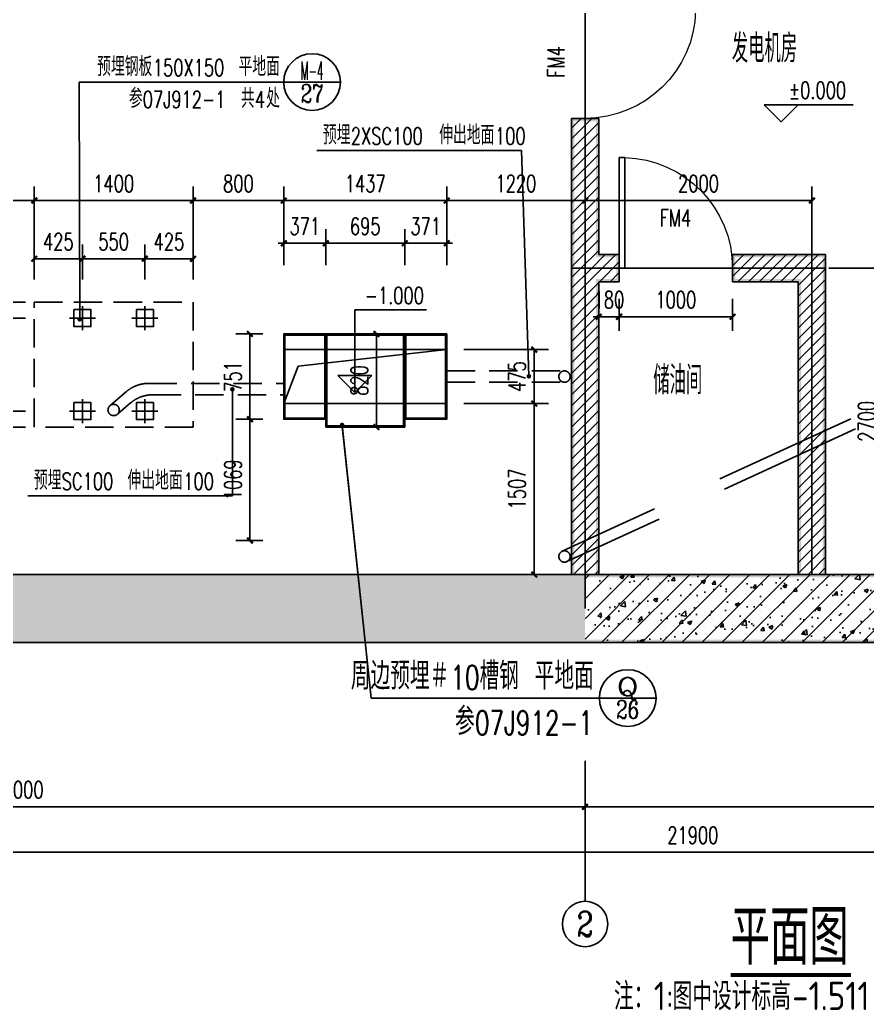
# Model space of a CAD drawing. Extents: x 45837 to 287007, y -98586 to 328021.
# Drawn here: x 136780 to 144252, y -26616 to -17887 of the extents above; entities that cross this region are included whole.
import ezdxf
from ezdxf.enums import TextEntityAlignment as Align

# ---------------------------------------------------------------- set-up
doc = ezdxf.new("R2010")
doc.units = 0
doc.header["$LTSCALE"] = 1000
doc.header["$MEASUREMENT"] = 0
for name, pattern in [('ACAD_ISO02W100', [15, 12, -3]), ('DASH', [0.35, 0.25, -0.1]), ('DASHED2', [0.375, 0.25, -0.125]), ('HIDDEN', [9.525, 6.35, -3.175])]:
    doc.linetypes.add(name, pattern=pattern)
for name, color, linetype in [('AXIS', 3, 'Continuous'), ('AXIS_TEXT', 7, 'Continuous'), ('DIM_ELEV', 3, 'Continuous'), ('DIM_IDEN', 3, 'Continuous'), ('DIM_LEAD', 3, 'Continuous'), ('DIM_SYMB', 3, 'Continuous'), ('DOTE', 1, 'Continuous'), ('PUB_DIM', 3, 'Continuous'), ('PUB_HATCH', 8, 'Continuous'), ('PUB_TEXT', 7, 'Continuous'), ('PUB_WALL', 9, 'Continuous'), ('WALL', 9, 'Continuous'), ('WINDOW', 4, 'Continuous'), ('WINDOW_TEXT', 7, 'Continuous'), ('建筑', 2, 'Continuous'), ('电气设备布置', 4, 'Continuous')]:
    doc.layers.add(name, color=color, linetype=linetype)
doc.styles.add('_TCH_AXIS', font='COMPLEX', dxfattribs={"bigfont": 'GBCBIG'})
doc.styles.add('_TCH_DIM', font='SIMPLEX', dxfattribs={"bigfont": 'GBCBIG'})
doc.styles.add('_TCH_LABEL', font='COMPLEX', dxfattribs={"bigfont": 'GBCBIG'})
doc.styles.add('_TCH_WINDOW', font='SIMPLEX', dxfattribs={"bigfont": 'GBCBIG'})
doc.styles.add('COMPLEX', font='COMPLEX')
doc.styles.add('DIM_FONT', font='SIMPLEX', dxfattribs={"width": 0.7, "bigfont": 'GBCBIG'})
doc.styles.add('HZTXT', font='SIMPLEX.shx', dxfattribs={"width": 0.8, "bigfont": 'gbhzfs.shx'})
doc.styles.get("Standard").update_dxf_attribs({"font": 'gbenor.shx', "bigfont": 'gbcbig.shx'})
doc.dimstyles.new('DIMN50', dxfattribs={"dimscale": 0.5, "dimtxt": 300, "dimasz": 100, "dimexe": 250, "dimexo": 300, "dimgap": 150, "dimtad": 1, "dimdec": 0, "dimzin": 0, "dimdsep": 46, "dimtxsty": 'DIM_FONT', "dimblk": 'ARCHTICK', "dimcen": 0.09, "dimclrt": 7, "dimazin": 2, "dimtfac": 1, "dimtdec": 0, "dimtix": 1, "dimtmove": 2, "dimatfit": 3, "dimldrblk": 'ARCHTICK', "dimfxl": 0, "dimtolj": 1, "dimtzin": 0, "dimarcsym": 0})
pattern_1 = [(45, (0, 47.75), (-47.0226, 47.0226), [])]
pattern_2 = [(45, (0, 0), (-88.38835, 88.38835), []), (50, (0, 0), (358.6301, -31.37607), [37.5, -412.5]), (355, (0, 0), (-69.3757, 376.0961), [30, -330]), (100.4514, (29.9, -2.6), (289.2547, 344.7198), [31.8701, -350.57106]), (46.1842, (0, 100), (533.6205, -82.7595), [56.25, -618.75]), (96.6356, (44.47, 93.1), (467.3314, 487.059), [47.8051, -525.8565]), (351.1842, (0, 100), (467.331, 487.0593), [45, -495]), (21, (50, 75), (298.4535, -201.30945), [37.5, -412.5]), (326, (50, 75), (121.6577, 362.575), [30, -330]), (71.4514, (74.87, 58.22), (420.1113, 161.26525), [31.8701, -350.57106]), (37.5, (0, 0), (6.07993, 166.44693), [0, -326, 0, -335, 0, -331.25]), (7.5, (0, 0), (131.53477, 197.20586), [0, -191, 0, -318.5, 0, -126.25]), (327.5, (-111.5, 0), (266.91122, -11.27744), [0, -125, 0, -390, 0, -517.5]), (317.5, (-161.5, 0), (291.5931, 50.0525), [0, -162.5, 0, -259, 0, -367.5])]

# ---------------------------------------------------------------- blocks, each defined once
blk = doc.blocks.new('_ArchTick')
at = {"color": 0, "linetype": 'ByBlock', "const_width": 0.4}
blk.add_lwpolyline([(-0.5, -0.5), (0.5, 0.5)], dxfattribs=at)
blk = doc.blocks.new('*D423')
at = {"layer": 'Defpoints', "color": 0}
for p in [(140544.3, -19857.2), (140173.3, -20201), (140544.3, -20201)]:
    blk.add_point(p, dxfattribs=at)
at = {"layer": 'PUB_DIM', "color": 0, "lineweight": -2}
for p, q in [((140173.3, -20051), (140173.3, -19732.2)), ((140544.3, -20051), (140544.3, -19732.2)), ((140173.3, -19857.2), (140123.3, -19857.2)), ((140173.3, -19857.2), (140544.3, -19857.2)), ((140544.3, -19857.2), (140594.3, -19857.2))]:
    blk.add_line(p, q, dxfattribs=at)
at = {"layer": 'PUB_DIM', "color": 0, "lineweight": -2, "xscale": 50, "yscale": 50, "zscale": 50}
blk.add_blockref('_ArchTick', (140173.3, -19857.2), dxfattribs=at)
at = {"layer": 'PUB_DIM', "color": 0, "lineweight": -2, "xscale": 50, "yscale": 50, "zscale": 50, "rotation": 180}
blk.add_blockref('_ArchTick', (140544.3, -19857.2), dxfattribs=at)
at = {"layer": 'PUB_DIM', "color": 7, "insert": (140358.8, -19707.2), "char_height": 150, "attachment_point": 5, "style": 'DIM_FONT'}
blk.add_mtext('\\A1;371', dxfattribs=at)
blk = doc.blocks.new('*D424')
at = {"layer": 'Defpoints', "color": 0}
for p in [(140173.3, -19857.2), (139478.3, -20201), (140173.3, -20201)]:
    blk.add_point(p, dxfattribs=at)
at = {"layer": 'PUB_DIM', "color": 0, "lineweight": -2}
for p, q in [((139478.3, -20051), (139478.3, -19732.2)), ((140173.3, -20051), (140173.3, -19732.2)), ((139478.3, -19857.2), (140173.3, -19857.2))]:
    blk.add_line(p, q, dxfattribs=at)
at = {"layer": 'PUB_DIM', "color": 0, "lineweight": -2, "xscale": 50, "yscale": 50, "zscale": 50, "rotation": 180}
blk.add_blockref('_ArchTick', (139478.3, -19857.2), dxfattribs=at)
at = {"layer": 'PUB_DIM', "color": 0, "lineweight": -2, "xscale": 50, "yscale": 50, "zscale": 50}
blk.add_blockref('_ArchTick', (140173.3, -19857.2), dxfattribs=at)
at = {"layer": 'PUB_DIM', "color": 7, "insert": (139825.8, -19707.2), "char_height": 150, "attachment_point": 5, "style": 'DIM_FONT'}
blk.add_mtext('\\A1;695', dxfattribs=at)
blk = doc.blocks.new('*D425')
at = {"layer": 'Defpoints', "color": 0}
for p in [(139478.3, -19857.2), (139107.3, -20201), (139478.3, -20201)]:
    blk.add_point(p, dxfattribs=at)
at = {"layer": 'PUB_DIM', "color": 0, "lineweight": -2}
for p, q in [((139107.3, -20051), (139107.3, -19732.2)), ((139478.3, -20051), (139478.3, -19732.2)), ((139107.3, -19857.2), (139057.3, -19857.2)), ((139107.3, -19857.2), (139478.3, -19857.2)), ((139478.3, -19857.2), (139528.3, -19857.2))]:
    blk.add_line(p, q, dxfattribs=at)
at = {"layer": 'PUB_DIM', "color": 0, "lineweight": -2, "xscale": 50, "yscale": 50, "zscale": 50}
blk.add_blockref('_ArchTick', (139107.3, -19857.2), dxfattribs=at)
at = {"layer": 'PUB_DIM', "color": 0, "lineweight": -2, "xscale": 50, "yscale": 50, "zscale": 50, "rotation": 180}
blk.add_blockref('_ArchTick', (139478.3, -19857.2), dxfattribs=at)
at = {"layer": 'PUB_DIM', "color": 7, "insert": (139292.8, -19707.2), "char_height": 150, "attachment_point": 5, "style": 'DIM_FONT'}
blk.add_mtext('\\A1;371', dxfattribs=at)
blk = doc.blocks.new('*D426')
at = {"layer": 'Defpoints', "color": 0}
for p in [(139753.2, -20656.3), (139924, -20656.3), (139753.2, -21476.3)]:
    blk.add_point(p, dxfattribs=at)
at = {"layer": 'PUB_DIM', "color": 0, "lineweight": -2}
for p, q in [((139903.2, -20656.3), (140049, -20656.3)), ((139924, -21476.3), (139924, -20656.3)), ((139903.2, -21476.3), (140049, -21476.3))]:
    blk.add_line(p, q, dxfattribs=at)
at = {"layer": 'PUB_DIM', "color": 0, "lineweight": -2, "xscale": 50, "yscale": 50, "zscale": 50}
for p, rotation in [((139924, -20656.3), 90), ((139924, -21476.3), 270)]:
    blk.add_blockref('_ArchTick', p, dxfattribs=dict(at, rotation=rotation))
at = {"layer": 'PUB_DIM', "color": 7, "insert": (139774, -21066.3), "char_height": 150, "attachment_point": 5, "rotation": 90, "style": 'DIM_FONT'}
blk.add_mtext('\\A1;820', dxfattribs=at)
blk = doc.blocks.new('*D427')
at = {"layer": 'AXIS', "color": 0, "lineweight": -2}
for p, q in [((131764.3, -24417.1), (131764.3, -24948.8)), ((141764.3, -24417.1), (141764.3, -24948.8)), ((131764.3, -24823.8), (141764.3, -24823.8))]:
    blk.add_line(p, q, dxfattribs=at)
at = {"layer": 'Defpoints', "color": 0}
for p in [(131764.3, -24267.1), (141764.3, -24267.1), (141764.3, -24823.8)]:
    blk.add_point(p, dxfattribs=at)
at = {"layer": 'AXIS', "color": 0, "lineweight": -2, "xscale": 50, "yscale": 50, "zscale": 50, "rotation": 180}
blk.add_blockref('_ArchTick', (131764.3, -24823.8), dxfattribs=at)
at = {"layer": 'AXIS', "color": 0, "lineweight": -2, "xscale": 50, "yscale": 50, "zscale": 50}
blk.add_blockref('_ArchTick', (141764.3, -24823.8), dxfattribs=at)
at = {"layer": 'AXIS', "color": 7, "insert": (136764.3, -24673.8), "char_height": 150, "attachment_point": 5, "style": 'DIM_FONT'}
blk.add_mtext('\\A1;10000', dxfattribs=at)
blk = doc.blocks.new('*D428')
at = {"layer": 'AXIS', "color": 0, "lineweight": -2}
for p, q in [((141764.3, -24417.1), (141764.3, -24948.8)), ((150764.3, -24417.1), (150764.3, -24948.8)), ((141764.3, -24823.8), (150764.3, -24823.8))]:
    blk.add_line(p, q, dxfattribs=at)
at = {"layer": 'Defpoints', "color": 0}
for p in [(141764.3, -24267.1), (150764.3, -24267.1), (150764.3, -24823.8)]:
    blk.add_point(p, dxfattribs=at)
at = {"layer": 'AXIS', "color": 0, "lineweight": -2, "xscale": 50, "yscale": 50, "zscale": 50, "rotation": 180}
blk.add_blockref('_ArchTick', (141764.3, -24823.8), dxfattribs=at)
at = {"layer": 'AXIS', "color": 0, "lineweight": -2, "xscale": 50, "yscale": 50, "zscale": 50}
blk.add_blockref('_ArchTick', (150764.3, -24823.8), dxfattribs=at)
at = {"layer": 'AXIS', "color": 7, "insert": (146264.3, -24673.8), "char_height": 150, "attachment_point": 5, "style": 'DIM_FONT'}
blk.add_mtext('\\A1;9000', dxfattribs=at)
blk = doc.blocks.new('*D430')
at = {"layer": 'Defpoints', "color": 0}
for p in [(138809.4, -20656.3), (139073.4, -20656.3), (139073.4, -21407.3)]:
    blk.add_point(p, dxfattribs=at)
at = {"layer": 'PUB_DIM', "color": 0, "lineweight": -2}
for p, q in [((138923.4, -20656.3), (138684.4, -20656.3)), ((138809.4, -21407.3), (138809.4, -20656.3)), ((138923.4, -21407.3), (138684.4, -21407.3))]:
    blk.add_line(p, q, dxfattribs=at)
at = {"layer": 'PUB_DIM', "color": 0, "lineweight": -2, "xscale": 50, "yscale": 50, "zscale": 50}
for p, rotation in [((138809.4, -20656.3), 90), ((138809.4, -21407.3), 270)]:
    blk.add_blockref('_ArchTick', p, dxfattribs=dict(at, rotation=rotation))
at = {"layer": 'PUB_DIM', "color": 7, "insert": (138659.4, -21031.8), "char_height": 150, "attachment_point": 5, "rotation": 90, "style": 'DIM_FONT'}
blk.add_mtext('\\A1;751', dxfattribs=at)
blk = doc.blocks.new('*D431')
at = {"layer": 'Defpoints', "color": 0}
for p in [(138809.4, -21407.3), (139073.4, -21407.3), (139073.4, -22476.3)]:
    blk.add_point(p, dxfattribs=at)
at = {"layer": 'PUB_DIM', "color": 0, "lineweight": -2}
for p, q in [((138923.4, -21407.3), (138684.4, -21407.3)), ((138809.4, -22476.3), (138809.4, -21407.3)), ((138923.4, -22476.3), (138684.4, -22476.3))]:
    blk.add_line(p, q, dxfattribs=at)
at = {"layer": 'PUB_DIM', "color": 0, "lineweight": -2, "xscale": 50, "yscale": 50, "zscale": 50}
for p, rotation in [((138809.4, -21407.3), 90), ((138809.4, -22476.3), 270)]:
    blk.add_blockref('_ArchTick', p, dxfattribs=dict(at, rotation=rotation))
at = {"layer": 'PUB_DIM', "color": 7, "insert": (138659.4, -21941.8), "char_height": 150, "attachment_point": 5, "rotation": 90, "style": 'DIM_FONT'}
blk.add_mtext('\\A1;1069', dxfattribs=at)
blk = doc.blocks.new('*D434')
at = {"layer": 'Defpoints', "color": 0}
for p in [(141884.3, -20196.3), (142064.3, -20196.3), (142064.3, -20505)]:
    blk.add_point(p, dxfattribs=at)
at = {"layer": 'PUB_DIM', "color": 0, "lineweight": -2}
for p, q in [((141884.3, -20346.3), (141884.3, -20630)), ((142064.3, -20346.3), (142064.3, -20630)), ((141884.3, -20505), (141834.3, -20505)), ((141884.3, -20505), (142064.3, -20505)), ((142064.3, -20505), (142114.3, -20505))]:
    blk.add_line(p, q, dxfattribs=at)
at = {"layer": 'PUB_DIM', "color": 0, "lineweight": -2, "xscale": 50, "yscale": 50, "zscale": 50}
blk.add_blockref('_ArchTick', (141884.3, -20505), dxfattribs=at)
at = {"layer": 'PUB_DIM', "color": 0, "lineweight": -2, "xscale": 50, "yscale": 50, "zscale": 50, "rotation": 180}
blk.add_blockref('_ArchTick', (142064.3, -20505), dxfattribs=at)
at = {"layer": 'PUB_DIM', "color": 7, "insert": (141974.3, -20355), "char_height": 150, "attachment_point": 5, "style": 'DIM_FONT'}
blk.add_mtext('\\A1;180', dxfattribs=at)
blk = doc.blocks.new('*D435')
at = {"layer": 'Defpoints', "color": 0}
for p in [(142064.3, -20196.3), (143064.3, -20196.3), (143064.3, -20505)]:
    blk.add_point(p, dxfattribs=at)
at = {"layer": 'PUB_DIM', "color": 0, "lineweight": -2}
for p, q in [((142064.3, -20346.3), (142064.3, -20630)), ((143064.3, -20346.3), (143064.3, -20630)), ((142064.3, -20505), (143064.3, -20505))]:
    blk.add_line(p, q, dxfattribs=at)
at = {"layer": 'PUB_DIM', "color": 0, "lineweight": -2, "xscale": 50, "yscale": 50, "zscale": 50, "rotation": 180}
blk.add_blockref('_ArchTick', (142064.3, -20505), dxfattribs=at)
at = {"layer": 'PUB_DIM', "color": 0, "lineweight": -2, "xscale": 50, "yscale": 50, "zscale": 50}
blk.add_blockref('_ArchTick', (143064.3, -20505), dxfattribs=at)
at = {"layer": 'PUB_DIM', "color": 7, "insert": (142564.3, -20355), "char_height": 150, "attachment_point": 5, "style": 'DIM_FONT'}
blk.add_mtext('\\A1;1000', dxfattribs=at)
blk = doc.blocks.new('*D446')
at = {"layer": 'Defpoints', "color": 0}
for p in [(143764.3, -20076.3), (144397.5, -20076.3), (143764.3, -22776.3)]:
    blk.add_point(p, dxfattribs=at)
at = {"layer": 'PUB_DIM', "color": 0, "lineweight": -2}
for p, q in [((143914.3, -20076.3), (144522.5, -20076.3)), ((144397.5, -22776.3), (144397.5, -20076.3)), ((143914.3, -22776.3), (144522.5, -22776.3))]:
    blk.add_line(p, q, dxfattribs=at)
at = {"layer": 'PUB_DIM', "color": 0, "lineweight": -2, "xscale": 50, "yscale": 50, "zscale": 50}
for p, rotation in [((144397.5, -20076.3), 90), ((144397.5, -22776.3), 270)]:
    blk.add_blockref('_ArchTick', p, dxfattribs=dict(at, rotation=rotation))
at = {"layer": 'PUB_DIM', "color": 7, "insert": (144247.5, -21426.3), "char_height": 150, "attachment_point": 5, "rotation": 90, "style": 'DIM_FONT'}
blk.add_mtext('\\A1;2700', dxfattribs=at)
blk = doc.blocks.new('*D447')
at = {"layer": 'Defpoints', "color": 0}
for p in [(140544.3, -20794.3), (141315.2, -20794.3), (140544.3, -21269.3)]:
    blk.add_point(p, dxfattribs=at)
at = {"layer": 'PUB_DIM', "color": 0, "lineweight": -2}
for p, q in [((140694.3, -20794.3), (141440.2, -20794.3)), ((141315.2, -21269.3), (141315.2, -20794.3)), ((140694.3, -21269.3), (141440.2, -21269.3))]:
    blk.add_line(p, q, dxfattribs=at)
at = {"layer": 'PUB_DIM', "color": 0, "lineweight": -2, "xscale": 50, "yscale": 50, "zscale": 50}
for p, rotation in [((141315.2, -20794.3), 90), ((141315.2, -21269.3), 270)]:
    blk.add_blockref('_ArchTick', p, dxfattribs=dict(at, rotation=rotation))
at = {"layer": 'PUB_DIM', "color": 7, "insert": (141165.2, -21031.8), "char_height": 150, "attachment_point": 5, "rotation": 90, "style": 'DIM_FONT'}
blk.add_mtext('\\A1;475', dxfattribs=at)
blk = doc.blocks.new('*D448')
at = {"layer": 'Defpoints', "color": 0}
for p in [(140544.3, -21269.3), (141315.2, -21269.3), (140544.3, -22776.3)]:
    blk.add_point(p, dxfattribs=at)
at = {"layer": 'PUB_DIM', "color": 0, "lineweight": -2}
for p, q in [((140694.3, -21269.3), (141440.2, -21269.3)), ((141315.2, -22776.3), (141315.2, -21269.3)), ((140694.3, -22776.3), (141440.2, -22776.3))]:
    blk.add_line(p, q, dxfattribs=at)
at = {"layer": 'PUB_DIM', "color": 0, "lineweight": -2, "xscale": 50, "yscale": 50, "zscale": 50}
for p, rotation in [((141315.2, -21269.3), 90), ((141315.2, -22776.3), 270)]:
    blk.add_blockref('_ArchTick', p, dxfattribs=dict(at, rotation=rotation))
at = {"layer": 'PUB_DIM', "color": 7, "insert": (141165.2, -22022.8), "char_height": 150, "attachment_point": 5, "rotation": 90, "style": 'DIM_FONT'}
blk.add_mtext('\\A1;1507', dxfattribs=at)
blk = doc.blocks.new('*D451')
at = {"layer": 'Defpoints', "color": 0}
for p in [(138307.3, -19993.3), (137882.3, -20326.3), (138307.3, -20326.3)]:
    blk.add_point(p, dxfattribs=at)
at = {"layer": 'PUB_DIM', "color": 0, "lineweight": -2}
for p, q in [((137882.3, -20176.3), (137882.3, -19868.3)), ((138307.3, -20176.3), (138307.3, -19868.3)), ((137882.3, -19993.3), (138307.3, -19993.3))]:
    blk.add_line(p, q, dxfattribs=at)
at = {"layer": 'PUB_DIM', "color": 0, "lineweight": -2, "xscale": 50, "yscale": 50, "zscale": 50, "rotation": 180}
blk.add_blockref('_ArchTick', (137882.3, -19993.3), dxfattribs=at)
at = {"layer": 'PUB_DIM', "color": 0, "lineweight": -2, "xscale": 50, "yscale": 50, "zscale": 50}
blk.add_blockref('_ArchTick', (138307.3, -19993.3), dxfattribs=at)
at = {"layer": 'PUB_DIM', "color": 7, "insert": (138094.8, -19843.3), "char_height": 150, "attachment_point": 5, "style": 'DIM_FONT'}
blk.add_mtext('\\A1;425', dxfattribs=at)
blk = doc.blocks.new('*D452')
at = {"layer": 'Defpoints', "color": 0}
for p in [(137882.3, -19993.3), (137332.3, -20326.3), (137882.3, -20326.3)]:
    blk.add_point(p, dxfattribs=at)
at = {"layer": 'PUB_DIM', "color": 0, "lineweight": -2}
for p, q in [((137332.3, -20176.3), (137332.3, -19868.3)), ((137882.3, -20176.3), (137882.3, -19868.3)), ((137332.3, -19993.3), (137882.3, -19993.3))]:
    blk.add_line(p, q, dxfattribs=at)
at = {"layer": 'PUB_DIM', "color": 0, "lineweight": -2, "xscale": 50, "yscale": 50, "zscale": 50, "rotation": 180}
blk.add_blockref('_ArchTick', (137332.3, -19993.3), dxfattribs=at)
at = {"layer": 'PUB_DIM', "color": 0, "lineweight": -2, "xscale": 50, "yscale": 50, "zscale": 50}
blk.add_blockref('_ArchTick', (137882.3, -19993.3), dxfattribs=at)
at = {"layer": 'PUB_DIM', "color": 7, "insert": (137607.3, -19843.3), "char_height": 150, "attachment_point": 5, "style": 'DIM_FONT'}
blk.add_mtext('\\A1;550', dxfattribs=at)
blk = doc.blocks.new('*D453')
at = {"layer": 'Defpoints', "color": 0}
for p in [(137332.3, -19993.3), (136907.3, -20326.3), (137332.3, -20326.3)]:
    blk.add_point(p, dxfattribs=at)
at = {"layer": 'PUB_DIM', "color": 0, "lineweight": -2}
for p, q in [((136907.3, -20176.3), (136907.3, -19868.3)), ((137332.3, -20176.3), (137332.3, -19868.3)), ((136907.3, -19993.3), (137332.3, -19993.3))]:
    blk.add_line(p, q, dxfattribs=at)
at = {"layer": 'PUB_DIM', "color": 0, "lineweight": -2, "xscale": 50, "yscale": 50, "zscale": 50, "rotation": 180}
blk.add_blockref('_ArchTick', (136907.3, -19993.3), dxfattribs=at)
at = {"layer": 'PUB_DIM', "color": 0, "lineweight": -2, "xscale": 50, "yscale": 50, "zscale": 50}
blk.add_blockref('_ArchTick', (137332.3, -19993.3), dxfattribs=at)
at = {"layer": 'PUB_DIM', "color": 7, "insert": (137119.8, -19843.3), "char_height": 150, "attachment_point": 5, "style": 'DIM_FONT'}
blk.add_mtext('\\A1;425', dxfattribs=at)
blk = doc.blocks.new('*D459')
at = {"layer": 'Defpoints', "color": 0}
for p in [(136907.3, -19480.5), (136107.3, -20175.4), (136907.3, -20175.4)]:
    blk.add_point(p, dxfattribs=at)
at = {"layer": 'PUB_DIM', "color": 0, "lineweight": -2}
for p, q in [((136107.3, -20025.4), (136107.3, -19355.5)), ((136907.3, -20025.4), (136907.3, -19355.5)), ((136107.3, -19480.5), (136907.3, -19480.5))]:
    blk.add_line(p, q, dxfattribs=at)
at = {"layer": 'PUB_DIM', "color": 0, "lineweight": -2, "xscale": 50, "yscale": 50, "zscale": 50, "rotation": 180}
blk.add_blockref('_ArchTick', (136107.3, -19480.5), dxfattribs=at)
at = {"layer": 'PUB_DIM', "color": 0, "lineweight": -2, "xscale": 50, "yscale": 50, "zscale": 50}
blk.add_blockref('_ArchTick', (136907.3, -19480.5), dxfattribs=at)
at = {"layer": 'PUB_DIM', "color": 7, "insert": (136507.3, -19330.5), "char_height": 150, "attachment_point": 5, "style": 'DIM_FONT'}
blk.add_mtext('\\A1;800', dxfattribs=at)
blk = doc.blocks.new('*D460')
at = {"layer": 'Defpoints', "color": 0}
for p in [(138307.3, -19480.5), (136907.3, -20175.4), (138307.3, -20175.4)]:
    blk.add_point(p, dxfattribs=at)
at = {"layer": 'PUB_DIM', "color": 0, "lineweight": -2}
for p, q in [((136907.3, -20025.4), (136907.3, -19355.5)), ((138307.3, -20025.4), (138307.3, -19355.5)), ((136907.3, -19480.5), (138307.3, -19480.5))]:
    blk.add_line(p, q, dxfattribs=at)
at = {"layer": 'PUB_DIM', "color": 0, "lineweight": -2, "xscale": 50, "yscale": 50, "zscale": 50, "rotation": 180}
blk.add_blockref('_ArchTick', (136907.3, -19480.5), dxfattribs=at)
at = {"layer": 'PUB_DIM', "color": 0, "lineweight": -2, "xscale": 50, "yscale": 50, "zscale": 50}
blk.add_blockref('_ArchTick', (138307.3, -19480.5), dxfattribs=at)
at = {"layer": 'PUB_DIM', "color": 7, "insert": (137607.3, -19330.5), "char_height": 150, "attachment_point": 5, "style": 'DIM_FONT'}
blk.add_mtext('\\A1;1400', dxfattribs=at)
blk = doc.blocks.new('*D461')
at = {"layer": 'Defpoints', "color": 0}
for p in [(139107.3, -19480.5), (138307.3, -20175.4), (139107.3, -20175.4)]:
    blk.add_point(p, dxfattribs=at)
at = {"layer": 'PUB_DIM', "color": 0, "lineweight": -2}
for p, q in [((138307.3, -20025.4), (138307.3, -19355.5)), ((139107.3, -20025.4), (139107.3, -19355.5)), ((138307.3, -19480.5), (139107.3, -19480.5))]:
    blk.add_line(p, q, dxfattribs=at)
at = {"layer": 'PUB_DIM', "color": 0, "lineweight": -2, "xscale": 50, "yscale": 50, "zscale": 50, "rotation": 180}
blk.add_blockref('_ArchTick', (138307.3, -19480.5), dxfattribs=at)
at = {"layer": 'PUB_DIM', "color": 0, "lineweight": -2, "xscale": 50, "yscale": 50, "zscale": 50}
blk.add_blockref('_ArchTick', (139107.3, -19480.5), dxfattribs=at)
at = {"layer": 'PUB_DIM', "color": 7, "insert": (138707.3, -19330.5), "char_height": 150, "attachment_point": 5, "style": 'DIM_FONT'}
blk.add_mtext('\\A1;800', dxfattribs=at)
blk = doc.blocks.new('*D462')
at = {"layer": 'Defpoints', "color": 0}
for p in [(140544.3, -19480.5), (139107.3, -20175.4), (140544.3, -20175.4)]:
    blk.add_point(p, dxfattribs=at)
at = {"layer": 'PUB_DIM', "color": 0, "lineweight": -2}
for p, q in [((139107.3, -20025.4), (139107.3, -19355.5)), ((140544.3, -20025.4), (140544.3, -19355.5)), ((139107.3, -19480.5), (140544.3, -19480.5))]:
    blk.add_line(p, q, dxfattribs=at)
at = {"layer": 'PUB_DIM', "color": 0, "lineweight": -2, "xscale": 50, "yscale": 50, "zscale": 50, "rotation": 180}
blk.add_blockref('_ArchTick', (139107.3, -19480.5), dxfattribs=at)
at = {"layer": 'PUB_DIM', "color": 0, "lineweight": -2, "xscale": 50, "yscale": 50, "zscale": 50}
blk.add_blockref('_ArchTick', (140544.3, -19480.5), dxfattribs=at)
at = {"layer": 'PUB_DIM', "color": 7, "insert": (139825.8, -19330.5), "char_height": 150, "attachment_point": 5, "style": 'DIM_FONT'}
blk.add_mtext('\\A1;1437', dxfattribs=at)
blk = doc.blocks.new('*D463')
at = {"layer": 'Defpoints', "color": 0}
for p in [(141764.3, -19480.5), (140544.3, -20175.4), (141764.3, -20175.4)]:
    blk.add_point(p, dxfattribs=at)
at = {"layer": 'PUB_DIM', "color": 0, "lineweight": -2}
for p, q in [((140544.3, -20025.4), (140544.3, -19355.5)), ((141764.3, -20025.4), (141764.3, -19355.5)), ((140544.3, -19480.5), (141764.3, -19480.5))]:
    blk.add_line(p, q, dxfattribs=at)
at = {"layer": 'PUB_DIM', "color": 0, "lineweight": -2, "xscale": 50, "yscale": 50, "zscale": 50, "rotation": 180}
blk.add_blockref('_ArchTick', (140544.3, -19480.5), dxfattribs=at)
at = {"layer": 'PUB_DIM', "color": 0, "lineweight": -2, "xscale": 50, "yscale": 50, "zscale": 50}
blk.add_blockref('_ArchTick', (141764.3, -19480.5), dxfattribs=at)
at = {"layer": 'PUB_DIM', "color": 7, "insert": (141154.3, -19330.5), "char_height": 150, "attachment_point": 5, "style": 'DIM_FONT'}
blk.add_mtext('\\A1;1220', dxfattribs=at)
blk = doc.blocks.new('*D464')
at = {"layer": 'Defpoints', "color": 0}
for p in [(143764.3, -19480.5), (141764.3, -20175.4), (143764.3, -20175.4)]:
    blk.add_point(p, dxfattribs=at)
at = {"layer": 'PUB_DIM', "color": 0, "lineweight": -2}
for p, q in [((141764.3, -20025.4), (141764.3, -19355.5)), ((143764.3, -20025.4), (143764.3, -19355.5)), ((141764.3, -19480.5), (143764.3, -19480.5))]:
    blk.add_line(p, q, dxfattribs=at)
at = {"layer": 'PUB_DIM', "color": 0, "lineweight": -2, "xscale": 50, "yscale": 50, "zscale": 50, "rotation": 180}
blk.add_blockref('_ArchTick', (141764.3, -19480.5), dxfattribs=at)
at = {"layer": 'PUB_DIM', "color": 0, "lineweight": -2, "xscale": 50, "yscale": 50, "zscale": 50}
blk.add_blockref('_ArchTick', (143764.3, -19480.5), dxfattribs=at)
at = {"layer": 'PUB_DIM', "color": 7, "insert": (142764.3, -19330.5), "char_height": 150, "attachment_point": 5, "style": 'DIM_FONT'}
blk.add_mtext('\\A1;2000', dxfattribs=at)
blk = doc.blocks.new('*D465')
at = {"layer": 'Defpoints', "color": 0}
for p in [(136588.1, -20376.3), (136980.5, -20376.3), (136980.5, -20516.3)]:
    blk.add_point(p, dxfattribs=at)
at = {"layer": 'PUB_DIM', "color": 0, "lineweight": -2}
for p, q in [((136588.1, -20376.3), (136588.1, -20326.3)), ((136830.5, -20376.3), (136463.1, -20376.3)), ((136588.1, -20516.3), (136588.1, -20376.3)), ((136830.5, -20516.3), (136463.1, -20516.3)), ((136588.1, -20516.3), (136588.1, -20566.3))]:
    blk.add_line(p, q, dxfattribs=at)
at = {"layer": 'PUB_DIM', "color": 0, "lineweight": -2, "xscale": 50, "yscale": 50, "zscale": 50}
for p, rotation in [((136588.1, -20376.3), 270), ((136588.1, -20516.3), 90)]:
    blk.add_blockref('_ArchTick', p, dxfattribs=dict(at, rotation=rotation))
at = {"layer": 'PUB_DIM', "color": 7, "insert": (136438.1, -20446.3), "char_height": 150, "attachment_point": 5, "rotation": 90, "style": 'DIM_FONT'}
blk.add_mtext('\\A1;140', dxfattribs=at)
blk = doc.blocks.new('*D466')
at = {"layer": 'Defpoints', "color": 0}
for p in [(136588.1, -20516.3), (136980.5, -20516.3), (136980.5, -21336.3)]:
    blk.add_point(p, dxfattribs=at)
at = {"layer": 'PUB_DIM', "color": 0, "lineweight": -2}
for p, q in [((136830.5, -20516.3), (136463.1, -20516.3)), ((136588.1, -21336.3), (136588.1, -20516.3)), ((136830.5, -21336.3), (136463.1, -21336.3))]:
    blk.add_line(p, q, dxfattribs=at)
at = {"layer": 'PUB_DIM', "color": 0, "lineweight": -2, "xscale": 50, "yscale": 50, "zscale": 50}
for p, rotation in [((136588.1, -20516.3), 90), ((136588.1, -21336.3), 270)]:
    blk.add_blockref('_ArchTick', p, dxfattribs=dict(at, rotation=rotation))
at = {"layer": 'PUB_DIM', "color": 7, "insert": (136438.1, -20926.3), "char_height": 150, "attachment_point": 5, "rotation": 90, "style": 'DIM_FONT'}
blk.add_mtext('\\A1;820', dxfattribs=at)
blk = doc.blocks.new('*D467')
at = {"layer": 'Defpoints', "color": 0}
for p in [(136588.1, -21336.3), (136980.5, -21336.3), (136980.5, -21476.3)]:
    blk.add_point(p, dxfattribs=at)
at = {"layer": 'PUB_DIM', "color": 0, "lineweight": -2}
for p, q in [((136588.1, -21336.3), (136588.1, -21286.3)), ((136830.5, -21336.3), (136463.1, -21336.3)), ((136588.1, -21476.3), (136588.1, -21336.3)), ((136830.5, -21476.3), (136463.1, -21476.3)), ((136588.1, -21476.3), (136588.1, -21526.3))]:
    blk.add_line(p, q, dxfattribs=at)
at = {"layer": 'PUB_DIM', "color": 0, "lineweight": -2, "xscale": 50, "yscale": 50, "zscale": 50}
for p, rotation in [((136588.1, -21336.3), 270), ((136588.1, -21476.3), 90)]:
    blk.add_blockref('_ArchTick', p, dxfattribs=dict(at, rotation=rotation))
at = {"layer": 'PUB_DIM', "color": 7, "insert": (136438.1, -21406.3), "char_height": 150, "attachment_point": 5, "rotation": 90, "style": 'DIM_FONT'}
blk.add_mtext('\\A1;140', dxfattribs=at)
blk = doc.blocks.new('*D482')
at = {"layer": 'AXIS', "color": 0, "lineweight": -2}
for p, q in [((131764.3, -24567.1), (131764.3, -25348.8)), ((153664.3, -24567.1), (153664.3, -25348.8)), ((131764.3, -25223.8), (153664.3, -25223.8))]:
    blk.add_line(p, q, dxfattribs=at)
at = {"layer": 'Defpoints', "color": 0}
for p in [(131764.3, -24417.1), (153664.3, -24417.1), (153664.3, -25223.8)]:
    blk.add_point(p, dxfattribs=at)
at = {"layer": 'AXIS', "color": 0, "lineweight": -2, "xscale": 50, "yscale": 50, "zscale": 50, "rotation": 180}
blk.add_blockref('_ArchTick', (131764.3, -25223.8), dxfattribs=at)
at = {"layer": 'AXIS', "color": 0, "lineweight": -2, "xscale": 50, "yscale": 50, "zscale": 50}
blk.add_blockref('_ArchTick', (153664.3, -25223.8), dxfattribs=at)
at = {"layer": 'AXIS', "color": 7, "insert": (142714.3, -25073.8), "char_height": 150, "attachment_point": 5, "style": 'DIM_FONT'}
blk.add_mtext('\\A1;21900', dxfattribs=at)
blk = doc.blocks.new('$DorLib2D$00000001')
for p, q in [((0.45, 0.975), (0.5, 0.975)), ((0.45, 0), (0.45, 0.975)), ((0.5, 0), (0.5, 0.975)), ((0.5, 0), (0.45, 0))]:
    blk.add_line(p, q)
at = {"lineweight": 13}
blk.add_arc((0.475, 0), 0.975, 91.46928, 180, dxfattribs=at)
blk = doc.blocks.new('_AXISO')
blk.add_circle((0, 0), 0.5)
at = {"layer": 'AXIS_TEXT', "style": 'COMPLEX', "width": 1.041667}
blk.add_attdef('A', text='', height=0.56, dxfattribs=at).set_placement((-0.25, -0.28), (0.25, -0.28), align=Align.FIT)

msp = doc.modelspace()

# ---------------------------------------------------------------- hatches: boundary and pattern name
at = {"layer": 'PUB_HATCH'}
h = msp.add_hatch(dxfattribs=at)
h.set_pattern_fill('普通砖', color=256, scale=50, style=0)
h.set_pattern_definition(pattern_1)
h.paths.add_polyline_path([(141859.3, -19981.3), (141884.3, -19956.3), (141884.3, -18756.5), (141644.3, -18756.5), (141644.3, -20076.3), (141804.3, -20076.3)])
h = msp.add_hatch(dxfattribs=at)
h.set_pattern_fill('普通砖', color=256, scale=50, style=0)
h.set_pattern_definition(pattern_1)
h.paths.add_polyline_path([(141859.3, -20171.3), (141884.3, -20196.3), (142064.3, -20196.3), (142064.3, -19956.3), (141884.3, -19956.3), (141859.3, -19981.3), (141804.3, -20076.3)])
h = msp.add_hatch(dxfattribs=at)
h.set_pattern_fill('普通砖', color=256, scale=50, style=0)
h.set_pattern_definition(pattern_1)
h.paths.add_polyline_path([(143644.3, -20196.3), (143884.3, -19956.3), (143064.3, -19956.3), (143064.3, -20196.3)])
h = msp.add_hatch(dxfattribs=at)
h.set_pattern_fill('普通砖', color=256, scale=50, style=0)
h.set_pattern_definition(pattern_1)
h.paths.add_polyline_path([(143884.3, -19956.3), (143644.3, -20196.3), (143644.3, -22776.3), (143884.3, -22776.3)])
h = msp.add_hatch(dxfattribs=at)
h.set_pattern_fill('普通砖', color=256, scale=50, style=0)
h.set_pattern_definition(pattern_1)
h.paths.add_polyline_path([(141804.3, -20076.3), (141644.3, -20076.3), (141644.3, -22776.3), (141884.3, -22776.3), (141884.3, -20196.3), (141859.3, -20171.3)])
h = msp.add_hatch(dxfattribs=at)
h.set_pattern_fill('钢筋混凝土', color=256, scale=50, style=0)
h.set_pattern_definition(pattern_2)
h.paths.add_polyline_path([(141764.3, -23376.3), (141764.3, -22776.3), (131764.3, -22776.3), (131164.3, -23376.3)])
h = msp.add_hatch(dxfattribs=at)
h.set_pattern_fill('钢筋混凝土', color=256, scale=50, style=0)
h.set_pattern_definition(pattern_2)
h.paths.add_polyline_path([(143764.3, -23376.3), (143764.3, -22776.3), (141764.3, -22776.3), (141764.3, -23376.3)])
h = msp.add_hatch(dxfattribs=at)
h.set_pattern_fill('钢筋混凝土', color=256, scale=50, style=0)
h.set_pattern_definition(pattern_2)
h.paths.add_polyline_path([(150964.3, -22976.3), (150764.3, -22776.3), (143764.3, -22776.3), (143764.3, -23376.3), (150764.3, -23376.3), (150764.3, -23351.3)])
at = {"layer": 'PUB_WALL'}
for points in [[(141884.3, -18756.5), (141644.3, -18756.5), (141669.3, -18781.5), (141859.3, -18781.5)], [(141644.3, -18756.5), (141644.3, -20076.3), (141669.3, -20076.3), (141669.3, -18781.5)], [(141884.3, -19956.3), (141884.3, -18756.5), (141859.3, -18781.5), (141859.3, -19981.3)], [(142064.3, -19956.3), (141884.3, -19956.3), (141859.3, -19981.3), (142039.3, -19981.3)], [(142064.3, -20196.3), (142064.3, -19956.3), (142039.3, -19981.3), (142039.3, -20171.3)], [(143884.3, -19956.3), (143064.3, -19956.3), (143089.3, -19981.3), (143859.3, -19981.3)], [(143064.3, -19956.3), (143064.3, -20196.3), (143089.3, -20171.3), (143089.3, -19981.3)], [(143884.3, -19956.3), (143884.3, -22776.3), (143859.3, -22776.3), (143859.3, -19981.3)], [(141644.3, -20076.3), (141644.3, -22776.3), (141669.3, -22776.3), (141669.3, -20076.3)], [(141884.3, -20196.3), (141884.3, -22776.3), (141859.3, -22776.3), (141859.3, -20171.3)], [(141884.3, -20196.3), (142064.3, -20196.3), (142039.3, -20171.3), (141859.3, -20171.3)], [(143064.3, -20196.3), (143644.3, -20196.3), (143669.3, -20171.3), (143089.3, -20171.3)], [(143644.3, -20196.3), (143644.3, -22776.3), (143669.3, -22776.3), (143669.3, -20171.3)], [(141764.3, -22776.3), (131764.3, -22776.3), (131739.3, -22801.3), (141764.3, -22801.3)], [(143764.3, -22776.3), (141764.3, -22776.3), (141764.3, -22801.3), (143764.3, -22801.3)], [(150764.3, -22776.3), (143764.3, -22776.3), (143764.3, -22801.3), (150789.3, -22801.3)], [(141764.3, -23376.3), (131164.3, -23376.3), (131189.3, -23351.3), (141764.3, -23351.3)], [(143764.3, -23376.3), (141764.3, -23376.3), (141764.3, -23351.3), (143764.3, -23351.3)], [(150764.3, -23376.3), (143764.3, -23376.3), (143764.3, -23351.3), (150764.3, -23351.3)]]:
    msp.add_hatch(color=256, dxfattribs=at).paths.add_polyline_path(points)

# ---------------------------------------------------------------- linework, layer by layer
at = {"linetype": 'DASH'}
for p, q in [((137332.3, -20410.8), (137332.3, -20621.6)), ((137882.3, -20410.8), (137882.3, -20621.6)), ((137218.2, -20516.3), (137446.4, -20516.3)), ((137768.2, -20516.3), (137996.4, -20516.3)), ((137332.3, -21230.8), (137332.3, -21441.6)), ((137882.3, -21230.8), (137882.3, -21441.6)), ((137218.2, -21336.3), (137446.4, -21336.3)), ((137768.2, -21336.3), (137996.4, -21336.3))]:
    msp.add_line(p, q, dxfattribs=at)
msp.add_lwpolyline([(136907.3, -20376.3), (138307.3, -20376.3), (138307.3, -21476.3), (136907.3, -21476.3)], close=True, dxfattribs=at)
for points in [[(137257.3, -20441.3), (137407.3, -20441.3), (137407.3, -20591.3), (137257.3, -20591.3)], [(137807.3, -20441.3), (137957.3, -20441.3), (137957.3, -20591.3), (137807.3, -20591.3)], [(139107.3, -20794.3), (140544.3, -20794.3), (140544.3, -21269.3), (139107.3, -21269.3)], [(137257.3, -21261.3), (137407.3, -21261.3), (137407.3, -21411.3), (137257.3, -21411.3)], [(137807.3, -21261.3), (137957.3, -21261.3), (137957.3, -21411.3), (137807.3, -21411.3)]]:
    msp.add_lwpolyline(points, close=True)
at = {"layer": 'AXIS'}
msp.add_line((141764.3, -24417.1), (141764.3, -25656.7), dxfattribs=at)
at = {"layer": 'DIM_ELEV'}
for p, q in [((143494.1, -18785.6), (143344.1, -18635.6)), ((143344.1, -18635.6), (144126.6, -18635.6)), ((143494.1, -18785.6), (143644.1, -18635.6)), ((139733.4, -21172.6), (139733.4, -20444.2)), ((139733.4, -20444.2), (140365.9, -20444.2)), ((139733.4, -21172.6), (139583.4, -21022.6)), ((139583.4, -21022.6), (139883.4, -21022.6)), ((139733.4, -21172.6), (139883.4, -21022.6))]:
    msp.add_line(p, q, dxfattribs=at)
at = {"layer": 'DIM_IDEN'}
for p, q in [((139607, -18436.3), (139107, -18436.3)), ((142389.8, -23865.4), (141889.8, -23865.4))]:
    msp.add_line(p, q, dxfattribs=at)
for centre in [(139357, -18436.3), (142139.8, -23865.4)]:
    msp.add_circle(centre, 250, dxfattribs=at)
at = {"layer": 'DIM_LEAD'}
for p, q in [((137307.6, -20527.1), (137304.6, -18436.3)), ((137307.6, -20527.1), (137304.6, -18436.3)), ((137304.6, -18436.3), (139107, -18436.3)), ((141202.6, -19039), (139400.2, -19039)), ((141268.7, -21029.4), (141202.6, -19039)), ((141268.7, -21029.4), (141202.6, -19039)), ((138653.9, -21144.6), (138653.9, -22082.3)), ((138653.9, -21144.6), (138653.9, -22082.3)), ((139621.3, -21458.1), (139879, -23865.4)), ((139621.3, -21468.1), (139879, -23865.4)), ((138653.9, -22082.3), (136851.5, -22082.3)), ((139879, -23865.4), (141889.8, -23865.4))]:
    msp.add_line(p, q, dxfattribs=at)
at = {"layer": 'DIM_LEAD', "const_width": 20}
for points in [[(137307.6, -20537.1, 1), (137307.6, -20517.1, 1)], [(137307.6, -20537.1, 1), (137307.6, -20517.1, 1)], [(141269, -21039.4, 1), (141268.4, -21019.4, 1)], [(141269, -21039.4, 1), (141268.4, -21019.4, 1)], [(138653.9, -21134.6, 1), (138653.9, -21154.6, 1)], [(138653.9, -21134.6, 1), (138653.9, -21154.6, 1)], [(139620.3, -21448.1, 1), (139622.4, -21468, 1)], [(139620.3, -21458.1, 1), (139622.4, -21478, 1)]]:
    msp.add_lwpolyline(points, format="xyb", close=True, dxfattribs=at)
at = {"layer": 'DIM_SYMB', "const_width": 35}
msp.add_lwpolyline([(143047, -26305.5), (144109.8, -26305.5)], dxfattribs=at)
at = {"layer": 'DOTE'}
for p, q in [((141764.3, -23076.3), (141764.3, -15576.3)), ((143764.3, -22776.3), (143764.3, -19956.3)), ((143884.3, -20076.3), (141644.3, -20076.3)), ((153964.3, -22776.3), (131464.3, -22776.3))]:
    msp.add_line(p, q, dxfattribs=at)
at = {"layer": 'WALL'}
for p, q in [((141884.3, -18756.5), (141644.3, -18756.5)), ((141644.3, -18756.5), (141644.3, -20076.3)), ((141884.3, -19956.3), (141884.3, -18756.5)), ((142064.3, -19956.3), (141884.3, -19956.3)), ((142064.3, -20196.3), (142064.3, -19956.3)), ((143884.3, -19956.3), (143064.3, -19956.3)), ((143064.3, -19956.3), (143064.3, -20196.3)), ((143884.3, -19956.3), (143884.3, -22776.3)), ((141644.3, -20076.3), (141644.3, -22776.3)), ((141884.3, -20196.3), (141884.3, -22776.3)), ((141884.3, -20196.3), (142064.3, -20196.3)), ((143064.3, -20196.3), (143644.3, -20196.3)), ((143644.3, -20196.3), (143644.3, -22776.3)), ((141764.3, -22776.3), (131764.3, -22776.3)), ((143764.3, -22776.3), (141764.3, -22776.3)), ((150764.3, -22776.3), (143764.3, -22776.3)), ((141764.3, -23376.3), (131164.3, -23376.3)), ((143764.3, -23376.3), (141764.3, -23376.3)), ((150764.3, -23376.3), (143764.3, -23376.3))]:
    msp.add_line(p, q, dxfattribs=at)
at = {"layer": '建筑', "color": 1}
for p, q in [((139117.3, -20666.3), (139107.3, -20656.3)), ((139468.3, -20666.3), (139478.3, -20656.3)), ((139488.3, -20666.3), (139478.3, -20656.3)), ((140163.3, -20666.3), (140173.3, -20656.3)), ((140183.3, -20666.3), (140173.3, -20656.3)), ((140534.3, -20666.3), (140544.3, -20656.3)), ((139107.3, -21269.3), (139107.3, -20794.3)), ((140544.3, -21269.3), (140544.3, -20794.3)), ((139117.3, -21397.3), (139107.3, -21407.3)), ((139468.3, -21397.3), (139478.3, -21407.3)), ((139488.3, -21466.3), (139478.3, -21476.3)), ((140163.3, -21466.3), (140173.3, -21476.3)), ((140183.3, -21397.3), (140173.3, -21407.3)), ((140534.3, -21397.3), (140544.3, -21407.3))]:
    msp.add_line(p, q, dxfattribs=at)
at = {"layer": '建筑'}
for p, q in [((139107.3, -20794.3), (140544.3, -20794.3)), ((139235.2, -20940.4), (140544.3, -20794.3)), ((139107.3, -21269.3), (139235.2, -20940.4)), ((139107.3, -21269.3), (140544.3, -21269.3))]:
    msp.add_line(p, q, dxfattribs=at)
at = {"layer": '建筑', "linetype": 'DASHED2'}
for p, q in [((140544.3, -20981.8), (141582.6, -20981.8)), ((140544.3, -21081.8), (141582.6, -21081.8))]:
    msp.add_line(p, q, dxfattribs=at)
at = {"layer": '建筑', "color": 1}
for points in [[(137257.3, -20591.3), (137407.3, -20591.3), (137407.3, -20441.3), (137257.3, -20441.3)], [(137807.3, -20591.3), (137957.3, -20591.3), (137957.3, -20441.3), (137807.3, -20441.3)], [(139478.3, -21407.3), (139107.3, -21407.3), (139107.3, -20656.3), (139478.3, -20656.3)], [(139468.3, -21397.3), (139117.3, -21397.3), (139117.3, -20666.3), (139468.3, -20666.3)], [(139478.3, -21476.3), (140173.3, -21476.3), (140173.3, -20656.3), (139478.3, -20656.3)], [(139488.3, -21466.3), (140163.3, -21466.3), (140163.3, -20666.3), (139488.3, -20666.3)], [(140173.3, -21407.3), (140544.3, -21407.3), (140544.3, -20656.3), (140173.3, -20656.3)], [(140183.3, -21397.3), (140534.3, -21397.3), (140534.3, -20666.3), (140183.3, -20666.3)], [(137257.3, -21411.3), (137407.3, -21411.3), (137407.3, -21261.3), (137257.3, -21261.3)], [(137807.3, -21411.3), (137957.3, -21411.3), (137957.3, -21261.3), (137807.3, -21261.3)]]:
    msp.add_lwpolyline(points, close=True, dxfattribs=at)
at = {"layer": '建筑', "linetype": 'HIDDEN', "ltscale": 0.2}
for points in [[(145838, -20608), (141561.7, -22572.1)], [(145880.1, -20698.7), (141603.4, -22662.9)]]:
    msp.add_lwpolyline(points, dxfattribs=at)
at = {"layer": '建筑', "linetype": 'DASHED2'}
for points in [[(137578.6, -21285.3), (137719.4, -21164.5, -0.179234), (137914.8, -21092.1), (139107.3, -21092.1)], [(137643.8, -21361.2), (137756.5, -21264.5, -0.179234), (137951.9, -21192.1), (139107.3, -21192.1)]]:
    msp.add_lwpolyline(points, format="xyb", dxfattribs=at)
at = {"layer": '建筑', "linetype": 'ACAD_ISO02W100', "ltscale": 0.2}
for centre in [(141582.6, -21031.8), (137607.3, -21326.3), (141582.6, -22617.5)]:
    msp.add_circle(centre, 50, dxfattribs=at)
at = {"layer": '电气设备布置'}
for points in [[(139478.3, -21407.3), (139107.3, -21407.3), (139107.3, -20656.3), (139478.3, -20656.3)], [(139478.3, -21476.3), (140173.3, -21476.3), (140173.3, -20656.3), (139478.3, -20656.3)], [(140173.3, -21407.3), (140544.3, -21407.3), (140544.3, -20656.3), (140173.3, -20656.3)]]:
    msp.add_lwpolyline(points, close=True, dxfattribs=at)

# ---------------------------------------------------------------- block references
at = {"layer": 'AXIS'}
ref = msp.add_blockref('_AXISO', (141764.3, -25856.7), dxfattribs=dict(at, xscale=400, yscale=400, zscale=400))
ref.add_attrib('A', '2', dxfattribs={"layer": 'AXIS_TEXT', "height": 219.2, "style": '_TCH_AXIS'}).set_placement((141691.2, -25966.3), (141837.4, -25966.3), align=Align.FIT)
at = {"layer": 'WINDOW'}
ref = msp.add_blockref('$DorLib2D$00000001', (141764.3, -18256.5), dxfattribs=dict(at, xscale=-1000, yscale=1000, zscale=-1000, rotation=270))
ref.add_attrib('A', 'FM4', (141581.2, -18399), dxfattribs={"layer": 'WINDOW_TEXT', "height": 148.75, "rotation": 90, "style": '_TCH_WINDOW', "width": 0.705882})
ref = msp.add_blockref('$DorLib2D$00000001', (142564.3, -20076.3), dxfattribs=dict(at, xscale=-1000, yscale=1000, zscale=-1000))
ref.add_attrib('A', 'FM4', (142421.8, -19708.2), dxfattribs={"layer": 'WINDOW_TEXT', "height": 148.75, "style": '_TCH_WINDOW', "width": 0.705882})

# ---------------------------------------------------------------- texts
at = {"layer": 'DIM_SYMB', "color": 7}
for s, height, p in [('注：', 241.13, (142018.8, -26615.4)), ('图中设计标高', 241.13, (142536.6, -26615.4)), ('1:', 250, (142369.9, -26615.4)), ('-1.511', 250, (143589.8, -26615.4))]:
    msp.add_text(s, height=height, dxfattribs=at).set_placement(p)
at = {"layer": 'PUB_TEXT', "ltscale": 250, "style": 'HZTXT', "width": 0.8}
for s, p in [('发电机房', (143058.2, -18264)), ('储油间', (142365, -21188.5))]:
    msp.add_text(s, height=250, rotation=0.00033, dxfattribs=at).set_placement(p)
at = {"layer": 'PUB_TEXT', "style": '_TCH_DIM'}
for s, height, p in [('预埋钢板', 168.79, (137461.7, -18383.8)), ('平地面', 168.79, (138708.2, -18383.8)), ('参', 168.8, (137741.4, -18663.8)), ('共', 168.8, (138729.2, -18663.8)), ('处', 168.8, (138952.1, -18663.8)), ('预埋', 168.79, (139452.7, -18986.5)), ('伸出地面', 168.79, (140478.5, -18986.5)), ('预埋', 168.79, (136904, -22029.8)), ('伸出地面', 168.79, (137729.7, -22029.8)), ('周边预埋＃', 241.13, (139698.5, -23790.4)), ('槽钢', 241.13, (140833.3, -23790.4)), ('平地面', 241.13, (141320.1, -23790.4)), ('参', 241.1, (140617.8, -24190.4))]:
    msp.add_text(s, height=height, dxfattribs=at).set_placement(p)
at = {"layer": 'PUB_TEXT', "style": '_TCH_DIM', "width": 0.705882}
for s, height, p in [('150X150', 148.75, (137953.2, -18383.8)), ('%%P0.000', 148.75, (143561.6, -18583.1)), ('07J912-1', 148.75, (137864.2, -18663.8)), ('4', 148.8, (138852.1, -18663.8)), ('2XSC100', 148.75, (139698.5, -18986.5)), ('100', 148.75, (140970, -18986.5)), ('-1.000', 148.75, (139820.9, -20391.7)), ('SC100', 148.75, (137149.7, -22029.8)), ('100', 148.75, (138221.2, -22029.8)), ('10', 212.5, (140576.2, -23790.4)), ('07J912-1', 212.5, (140793.3, -24190.4))]:
    msp.add_text(s, height=height, dxfattribs=at).set_placement(p)
at = {"layer": 'PUB_TEXT', "style": '_TCH_LABEL'}
for s, width, p, p2 in [('M-4', 0.391791, (139256.4, -18416.2), (139457.6, -18416.2)), ('27', 0.772059, (139256.4, -18617.4), (139457.6, -18617.4)), ('Q', 1.640625, (142039.2, -23845.3), (142240.4, -23845.3)), ('26', 0.772059, (142039.2, -24046.6), (142240.4, -24046.6))]:
    msp.add_text(s, height=161, dxfattribs=dict(at, width=width)).set_placement(p, p2, align=Align.FIT)
at = {"layer": 'PUB_TEXT'}
msp.add_text('平面图', height=482.27, dxfattribs=at).set_placement((143047, -26214.2))

# ---------------------------------------------------------------- dimensions: what is measured, and where the dimension line sits
at = {"layer": 'AXIS'}
for p1, p2, distance, picture, middle in [((131764.3, -24267.1), (141764.3, -24267.1), -556.7, '*D427', (136764.3, -24673.8)), ((141764.3, -24267.1), (150764.3, -24267.1), -556.7, '*D428', (146264.3, -24673.8)), ((131764.3, -24417.1), (153664.3, -24417.1), -806.7, '*D482', (142714.3, -25073.8))]:
    dim = msp.add_aligned_dim(p1=p1, p2=p2, distance=distance, dimstyle='DIMN50', dxfattribs=at)
    dim.commit()
    dim.dimension.update_dxf_attribs({"geometry": picture, "text_midpoint": middle})
at = {"layer": 'PUB_DIM'}
for p1, p2, distance, picture, middle in [((136107.3, -20175.4), (136907.3, -20175.4), 694.9, '*D459', (136507.3, -19330.5)), ((136907.3, -20175.4), (138307.3, -20175.4), 694.9, '*D460', (137607.3, -19330.5)), ((138307.3, -20175.4), (139107.3, -20175.4), 694.9, '*D461', (138707.3, -19330.5)), ((139107.3, -20175.4), (140544.3, -20175.4), 694.9, '*D462', (139825.8, -19330.5)), ((140544.3, -20175.4), (141764.3, -20175.4), 694.9, '*D463', (141154.3, -19330.5)), ((141764.3, -20175.4), (143764.3, -20175.4), 694.9, '*D464', (142764.3, -19330.5)), ((139107.3, -20201), (139478.3, -20201), 343.8, '*D425', (139292.8, -19707.2)), ((139478.3, -20201), (140173.3, -20201), 343.8, '*D424', (139825.8, -19707.2)), ((140173.3, -20201), (140544.3, -20201), 343.8, '*D423', (140358.8, -19707.2)), ((136907.3, -20326.3), (137332.3, -20326.3), 333, '*D453', (137119.8, -19843.3)), ((137332.3, -20326.3), (137882.3, -20326.3), 333, '*D452', (137607.3, -19843.3)), ((137882.3, -20326.3), (138307.3, -20326.3), 333, '*D451', (138094.8, -19843.3)), ((143764.3, -22776.3), (143764.3, -20076.3), -633.2, '*D446', (144247.5, -21426.3)), ((141884.3, -20196.3), (142064.3, -20196.3), -308.7, '*D434', (141974.3, -20355)), ((142064.3, -20196.3), (143064.3, -20196.3), -308.7, '*D435', (142564.3, -20355)), ((136980.5, -20516.3), (136980.5, -20376.3), 392.4, '*D465', (136438.1, -20446.3)), ((136980.5, -21336.3), (136980.5, -20516.3), 392.4, '*D466', (136438.1, -20926.3)), ((139073.4, -21407.3), (139073.4, -20656.3), 264, '*D430', (138659.4, -21031.8)), ((139753.2, -21476.3), (139753.2, -20656.3), -170.8, '*D426', (139774, -21066.3)), ((140544.3, -21269.3), (140544.3, -20794.3), -770.9, '*D447', (141165.2, -21031.8)), ((136980.5, -21476.3), (136980.5, -21336.3), 392.4, '*D467', (136438.1, -21406.3)), ((140544.3, -22776.3), (140544.3, -21269.3), -770.9, '*D448', (141165.2, -22022.8)), ((139073.4, -22476.3), (139073.4, -21407.3), 264, '*D431', (138659.4, -21941.8))]:
    dim = msp.add_aligned_dim(p1=p1, p2=p2, distance=distance, dimstyle='DIMN50', dxfattribs=at)
    dim.commit()
    dim.dimension.update_dxf_attribs({"geometry": picture, "text_midpoint": middle})

doc.saveas('drawing.dxf')
